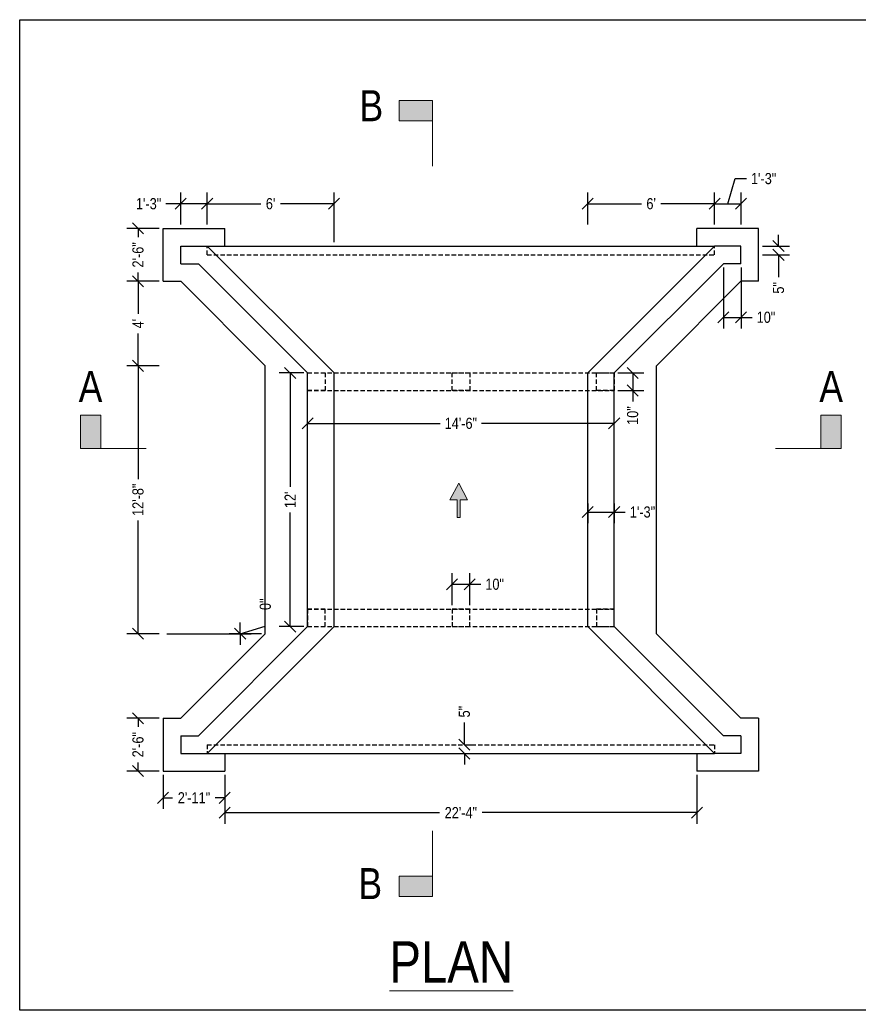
# Model space of a CAD drawing. Header units: inches. Extents: x 431 to 1354, y 568 to 1130.
# Drawn here: x 431 to 907, y 568 to 1130 of the extents above; entities that cross this region are included whole.
import ezdxf

# ---------------------------------------------------------------- set-up
doc = ezdxf.new("R2010")
doc.units = ezdxf.units.IN
doc.header["$LTSCALE"] = 10
doc.header["$MEASUREMENT"] = 0
doc.linetypes.add('HIDDEN', pattern=[0.375, 0.25, -0.125])
for name, color, linetype, lineweight in [('Abut. Wall', 1, 'Continuous', 25), ('Bott. Slab', 6, 'Continuous', 25), ('Dimention', 4, 'Continuous', 13), ('Drop Wall', 2, 'HIDDEN', 25), ('Text', 5, 'Continuous', 13), ('Top Slab', 3, 'HIDDEN', 25)]:
    doc.layers.add(name, color=color, linetype=linetype, lineweight=lineweight)
doc.styles.add('AR_Arial narrow', font='ARIALN.TTF')
doc.dimstyles.new('AR_1.0_', dxfattribs={"dimscale": 35, "dimtxt": 0.18, "dimasz": 0.18, "dimexe": 0.18, "dimexo": 0.0625, "dimgap": 0.09, "dimtad": 0, "dimdec": 4, "dimzin": 0, "dimdsep": 46, "dimlunit": 4, "dimtxsty": 'AR_Arial narrow', "dimblk": 'OBLIQUE', "dimcen": 0.09, "dimadec": 0, "dimazin": 0, "dimtfac": 1, "dimtdec": 4, "dimtofl": 0, "dimtmove": 0, "dimatfit": 3, "dimfxl": 1, "dimtolj": 1, "dimtzin": 0, "dimarcsym": 0})

# ---------------------------------------------------------------- blocks, each defined once
blk = doc.blocks.new('_Oblique')
at = {"color": 0, "linetype": 'ByBlock', "lineweight": -2}
blk.add_line((-0.5, -0.5), (0.5, 0.5), dxfattribs=at)
blk = doc.blocks.new('*D40')
at = {"layer": 'Defpoints', "color": 0, "transparency": 16777216}
for p in [(512.37, 733.4), (498.13, 703.4), (512.37, 703.4)]:
    blk.add_point(p, dxfattribs=at)
at = {"layer": 'Dimention', "color": 0, "lineweight": -2, "transparency": 16777216}
for p, q in [((510.18, 733.4), (491.83, 733.4)), ((498.13, 733.4), (498.13, 728.47)), ((498.13, 703.4), (498.13, 708.33)), ((510.18, 703.4), (491.83, 703.4))]:
    blk.add_line(p, q, dxfattribs=at)
at = {"layer": 'Dimention', "color": 0, "lineweight": -2, "transparency": 16777216, "xscale": 6.3, "yscale": 6.3, "zscale": 6.3}
for p, rotation in [((498.13, 733.4), 90), ((498.13, 703.4), 270)]:
    blk.add_blockref('_Oblique', p, dxfattribs=dict(at, rotation=rotation))
at = {"layer": 'Dimention', "color": 0, "transparency": 16777216, "insert": (498.13, 718.4), "char_height": 6.3, "attachment_point": 5, "rotation": 90, "style": 'AR_Arial narrow'}
blk.add_mtext('\\A1;2\'-6"', dxfattribs=at)
blk = doc.blocks.new('*D41')
at = {"layer": 'Defpoints', "color": 0, "transparency": 16777216}
for p in [(512.37, 781.4), (556.13, 781.4), (570.37, 781.4)]:
    blk.add_point(p, dxfattribs=at)
at = {"layer": 'Dimention', "color": 0, "lineweight": -2, "transparency": 16777216}
for p, q in [((556.13, 781.4), (556.13, 787.7)), ((570.38, 785.67), (570.38, 791.97)), ((514.55, 781.4), (562.43, 781.4)), ((568.18, 781.4), (549.83, 781.4)), ((556.13, 781.4), (570.38, 785.67)), ((556.13, 781.4), (556.13, 775.1))]:
    blk.add_line(p, q, dxfattribs=at)
at = {"layer": 'Dimention', "color": 0, "lineweight": -2, "transparency": 16777216, "xscale": 6.3, "yscale": 6.3, "zscale": 6.3}
for rotation in [90, 270]:
    blk.add_blockref('_Oblique', (556.13, 781.4), dxfattribs=dict(at, rotation=rotation))
at = {"layer": 'Dimention', "color": 0, "transparency": 16777216, "insert": (570.38, 798.1), "char_height": 6.3, "attachment_point": 5, "rotation": 90, "style": 'AR_Arial narrow'}
blk.add_mtext('\\A1;0"', dxfattribs=at)
blk = doc.blocks.new('*D42')
at = {"layer": 'Defpoints', "color": 0, "transparency": 16777216}
for p in [(498.13, 933.4), (512.37, 933.4), (512.37, 781.4)]:
    blk.add_point(p, dxfattribs=at)
at = {"layer": 'Dimention', "color": 0, "lineweight": -2, "transparency": 16777216}
for p, q in [((510.18, 933.4), (491.83, 933.4)), ((498.13, 933.4), (498.13, 869.19)), ((498.13, 781.4), (498.13, 845.61)), ((510.18, 781.4), (491.83, 781.4))]:
    blk.add_line(p, q, dxfattribs=at)
at = {"layer": 'Dimention', "color": 0, "lineweight": -2, "transparency": 16777216, "xscale": 6.3, "yscale": 6.3, "zscale": 6.3}
for p, rotation in [((498.13, 933.4), 90), ((498.13, 781.4), 270)]:
    blk.add_blockref('_Oblique', p, dxfattribs=dict(at, rotation=rotation))
at = {"layer": 'Dimention', "color": 0, "transparency": 16777216, "insert": (498.13, 857.4), "char_height": 6.3, "attachment_point": 5, "rotation": 90, "style": 'AR_Arial narrow'}
blk.add_mtext('\\A1;12\'-8"', dxfattribs=at)
blk = doc.blocks.new('*D43')
at = {"layer": 'Defpoints', "color": 0, "transparency": 16777216}
for p in [(498.13, 981.4), (512.37, 981.4), (512.37, 933.4)]:
    blk.add_point(p, dxfattribs=at)
at = {"layer": 'Dimention', "color": 0, "lineweight": -2, "transparency": 16777216}
for p, q in [((510.18, 981.4), (491.83, 981.4)), ((498.13, 981.4), (498.13, 963.03)), ((498.13, 933.4), (498.13, 951.77)), ((510.18, 933.4), (491.83, 933.4))]:
    blk.add_line(p, q, dxfattribs=at)
at = {"layer": 'Dimention', "color": 0, "lineweight": -2, "transparency": 16777216, "xscale": 6.3, "yscale": 6.3, "zscale": 6.3}
for p, rotation in [((498.13, 981.4), 90), ((498.13, 933.4), 270)]:
    blk.add_blockref('_Oblique', p, dxfattribs=dict(at, rotation=rotation))
at = {"layer": 'Dimention', "color": 0, "transparency": 16777216, "insert": (498.13, 957.4), "char_height": 6.3, "attachment_point": 5, "rotation": 90, "style": 'AR_Arial narrow'}
blk.add_mtext("\\A1;4'", dxfattribs=at)
blk = doc.blocks.new('*D44')
at = {"layer": 'Defpoints', "color": 0, "transparency": 16777216}
for p in [(498.13, 1011.4), (512.37, 1011.4), (512.37, 981.4)]:
    blk.add_point(p, dxfattribs=at)
at = {"layer": 'Dimention', "color": 0, "lineweight": -2, "transparency": 16777216}
for p, q in [((510.18, 1011.4), (491.83, 1011.4)), ((498.13, 1011.4), (498.13, 1006.47)), ((498.13, 981.4), (498.13, 986.33)), ((510.18, 981.4), (491.83, 981.4))]:
    blk.add_line(p, q, dxfattribs=at)
at = {"layer": 'Dimention', "color": 0, "lineweight": -2, "transparency": 16777216, "xscale": 6.3, "yscale": 6.3, "zscale": 6.3}
for p, rotation in [((498.13, 1011.4), 90), ((498.13, 981.4), 270)]:
    blk.add_blockref('_Oblique', p, dxfattribs=dict(at, rotation=rotation))
at = {"layer": 'Dimention', "color": 0, "transparency": 16777216, "insert": (498.13, 996.4), "char_height": 6.3, "attachment_point": 5, "rotation": 90, "style": 'AR_Arial narrow'}
blk.add_mtext('\\A1;2\'-6"', dxfattribs=at)
blk = doc.blocks.new('*D45')
at = {"layer": 'Defpoints', "color": 0, "transparency": 16777216}
for p in [(537.37, 1025.41), (522.37, 1011.4), (537.37, 1011.4)]:
    blk.add_point(p, dxfattribs=at)
at = {"layer": 'Dimention', "color": 0, "lineweight": -2, "transparency": 16777216}
for p, q in [((522.37, 1013.59), (522.37, 1031.71)), ((537.37, 1013.59), (537.37, 1031.71)), ((522.37, 1025.41), (513.92, 1025.41)), ((537.37, 1025.41), (522.37, 1025.41))]:
    blk.add_line(p, q, dxfattribs=at)
at = {"layer": 'Dimention', "color": 0, "lineweight": -2, "transparency": 16777216, "xscale": 6.3, "yscale": 6.3, "zscale": 6.3, "rotation": 180}
blk.add_blockref('_Oblique', (522.37, 1025.41), dxfattribs=at)
at = {"layer": 'Dimention', "color": 0, "lineweight": -2, "transparency": 16777216, "xscale": 6.3, "yscale": 6.3, "zscale": 6.3}
blk.add_blockref('_Oblique', (537.37, 1025.41), dxfattribs=at)
at = {"layer": 'Dimention', "color": 0, "transparency": 16777216, "insert": (504.14, 1025.41), "char_height": 6.3, "attachment_point": 5, "style": 'AR_Arial narrow'}
blk.add_mtext('\\A1;1\'-3"', dxfattribs=at)
blk = doc.blocks.new('*D48')
at = {"layer": 'Defpoints', "color": 0, "transparency": 16777216}
for p in [(825.37, 1025.41), (753.37, 1011.4), (825.37, 1011.4)]:
    blk.add_point(p, dxfattribs=at)
at = {"layer": 'Dimention', "color": 0, "lineweight": -2, "transparency": 16777216}
for p, q in [((753.37, 1013.59), (753.37, 1031.71)), ((825.37, 1013.59), (825.37, 1031.71)), ((753.37, 1025.41), (783.82, 1025.41)), ((825.37, 1025.41), (794.91, 1025.41))]:
    blk.add_line(p, q, dxfattribs=at)
at = {"layer": 'Dimention', "color": 0, "lineweight": -2, "transparency": 16777216, "xscale": 6.3, "yscale": 6.3, "zscale": 6.3, "rotation": 180}
blk.add_blockref('_Oblique', (753.37, 1025.41), dxfattribs=at)
at = {"layer": 'Dimention', "color": 0, "lineweight": -2, "transparency": 16777216, "xscale": 6.3, "yscale": 6.3, "zscale": 6.3}
blk.add_blockref('_Oblique', (825.37, 1025.41), dxfattribs=at)
at = {"layer": 'Dimention', "color": 0, "transparency": 16777216, "insert": (789.37, 1025.41), "char_height": 6.3, "attachment_point": 5, "style": 'AR_Arial narrow'}
blk.add_mtext("\\A1;6'", dxfattribs=at)
blk = doc.blocks.new('*D49')
at = {"layer": 'Defpoints', "color": 0, "transparency": 16777216}
for p in [(840.37, 1025.41), (825.37, 1011.4), (840.37, 1011.4)]:
    blk.add_point(p, dxfattribs=at)
at = {"layer": 'Dimention', "color": 0, "lineweight": -2, "transparency": 16777216}
for p, q in [((832.87, 1025.41), (837.14, 1039.66)), ((837.14, 1039.66), (843.44, 1039.66)), ((825.37, 1013.59), (825.37, 1031.71)), ((840.37, 1013.59), (840.37, 1031.71)), ((825.37, 1025.41), (840.37, 1025.41))]:
    blk.add_line(p, q, dxfattribs=at)
at = {"layer": 'Dimention', "color": 0, "lineweight": -2, "transparency": 16777216, "xscale": 6.3, "yscale": 6.3, "zscale": 6.3, "rotation": 180}
blk.add_blockref('_Oblique', (825.37, 1025.41), dxfattribs=at)
at = {"layer": 'Dimention', "color": 0, "lineweight": -2, "transparency": 16777216, "xscale": 6.3, "yscale": 6.3, "zscale": 6.3}
blk.add_blockref('_Oblique', (840.37, 1025.41), dxfattribs=at)
at = {"layer": 'Dimention', "color": 0, "transparency": 16777216, "insert": (853.22, 1039.66), "char_height": 6.3, "attachment_point": 5, "style": 'AR_Arial narrow'}
blk.add_mtext('\\A1;1\'-3"', dxfattribs=at)
blk = doc.blocks.new('*D50')
at = {"layer": 'Defpoints', "color": 0, "transparency": 16777216}
for p in [(850.37, 1001.4), (850.37, 996.4), (861.67, 996.4)]:
    blk.add_point(p, dxfattribs=at)
at = {"layer": 'Dimention', "color": 0, "lineweight": -2, "transparency": 16777216}
for p, q in [((861.67, 1001.4), (861.67, 1007.7)), ((852.55, 1001.4), (867.97, 1001.4)), ((852.55, 996.4), (867.97, 996.4)), ((861.67, 996.4), (861.67, 983.8))]:
    blk.add_line(p, q, dxfattribs=at)
at = {"layer": 'Dimention', "color": 0, "lineweight": -2, "transparency": 16777216, "xscale": 6.3, "yscale": 6.3, "zscale": 6.3}
for p, rotation in [((861.67, 1001.4), 270), ((861.67, 996.4), 90)]:
    blk.add_blockref('_Oblique', p, dxfattribs=dict(at, rotation=rotation))
at = {"layer": 'Dimention', "color": 0, "transparency": 16777216, "insert": (861.67, 977.68), "char_height": 6.3, "attachment_point": 5, "rotation": 90, "style": 'AR_Arial narrow'}
blk.add_mtext('\\A1;5"', dxfattribs=at)
blk = doc.blocks.new('*D51')
at = {"layer": 'Defpoints', "color": 0, "transparency": 16777216}
for p in [(830.37, 991.4), (840.37, 991.4), (840.37, 960.95)]:
    blk.add_point(p, dxfattribs=at)
at = {"layer": 'Dimention', "color": 0, "lineweight": -2, "transparency": 16777216}
for p, q in [((830.37, 989.21), (830.37, 954.65)), ((840.37, 989.21), (840.37, 954.65)), ((830.37, 960.95), (840.37, 960.95)), ((840.37, 960.95), (846.67, 960.95))]:
    blk.add_line(p, q, dxfattribs=at)
at = {"layer": 'Dimention', "color": 0, "lineweight": -2, "transparency": 16777216, "xscale": 6.3, "yscale": 6.3, "zscale": 6.3, "rotation": 180}
blk.add_blockref('_Oblique', (830.37, 960.95), dxfattribs=at)
at = {"layer": 'Dimention', "color": 0, "lineweight": -2, "transparency": 16777216, "xscale": 6.3, "yscale": 6.3, "zscale": 6.3}
blk.add_blockref('_Oblique', (840.37, 960.95), dxfattribs=at)
at = {"layer": 'Dimention', "color": 0, "transparency": 16777216, "insert": (854.55, 960.95), "char_height": 6.3, "attachment_point": 5, "style": 'AR_Arial narrow'}
blk.add_mtext('\\A1;10"', dxfattribs=at)
blk = doc.blocks.new('*D52')
at = {"layer": 'Defpoints', "color": 0, "transparency": 16777216}
for p in [(768.37, 929.4), (768.37, 919.4), (778.89, 919.4)]:
    blk.add_point(p, dxfattribs=at)
at = {"layer": 'Dimention', "color": 0, "lineweight": -2, "transparency": 16777216}
for p, q in [((770.55, 929.4), (785.19, 929.4)), ((778.89, 929.4), (778.89, 919.4)), ((770.55, 919.4), (785.19, 919.4)), ((778.89, 919.4), (778.89, 913.1))]:
    blk.add_line(p, q, dxfattribs=at)
at = {"layer": 'Dimention', "color": 0, "lineweight": -2, "transparency": 16777216, "xscale": 6.3, "yscale": 6.3, "zscale": 6.3}
for p, rotation in [((778.89, 929.4), 90), ((778.89, 919.4), 270)]:
    blk.add_blockref('_Oblique', p, dxfattribs=dict(at, rotation=rotation))
at = {"layer": 'Dimention', "color": 0, "transparency": 16777216, "insert": (778.89, 905.21), "char_height": 6.3, "attachment_point": 5, "rotation": 90, "style": 'AR_Arial narrow'}
blk.add_mtext('\\A1;10"', dxfattribs=at)
blk = doc.blocks.new('*D53')
at = {"layer": 'Defpoints', "color": 0, "transparency": 16777216}
for p in [(753.37, 857.4), (768.37, 857.4), (768.37, 850.43)]:
    blk.add_point(p, dxfattribs=at)
at = {"layer": 'Dimention', "color": 0, "lineweight": -2, "transparency": 16777216}
for p, q in [((753.37, 855.21), (753.37, 844.13)), ((768.37, 855.21), (768.37, 844.13)), ((753.37, 850.43), (768.37, 850.43)), ((768.37, 850.43), (774.67, 850.43))]:
    blk.add_line(p, q, dxfattribs=at)
at = {"layer": 'Dimention', "color": 0, "lineweight": -2, "transparency": 16777216, "xscale": 6.3, "yscale": 6.3, "zscale": 6.3, "rotation": 180}
blk.add_blockref('_Oblique', (753.37, 850.43), dxfattribs=at)
at = {"layer": 'Dimention', "color": 0, "lineweight": -2, "transparency": 16777216, "xscale": 6.3, "yscale": 6.3, "zscale": 6.3}
blk.add_blockref('_Oblique', (768.37, 850.43), dxfattribs=at)
at = {"layer": 'Dimention', "color": 0, "transparency": 16777216, "insert": (784.45, 850.43), "char_height": 6.3, "attachment_point": 5, "style": 'AR_Arial narrow'}
blk.add_mtext('\\A1;1\'-3"', dxfattribs=at)
blk = doc.blocks.new('*D54')
at = {"layer": 'Defpoints', "color": 0, "transparency": 16777216}
for p in [(594.37, 929.4), (584.48, 785.4), (594.37, 785.4)]:
    blk.add_point(p, dxfattribs=at)
at = {"layer": 'Dimention', "color": 0, "lineweight": -2, "transparency": 16777216}
for p, q in [((592.18, 929.4), (578.18, 929.4)), ((584.48, 929.4), (584.48, 864.69)), ((584.48, 785.4), (584.48, 850.11)), ((592.18, 785.4), (578.18, 785.4))]:
    blk.add_line(p, q, dxfattribs=at)
at = {"layer": 'Dimention', "color": 0, "lineweight": -2, "transparency": 16777216, "xscale": 6.3, "yscale": 6.3, "zscale": 6.3}
for p, rotation in [((584.48, 929.4), 90), ((584.48, 785.4), 270)]:
    blk.add_blockref('_Oblique', p, dxfattribs=dict(at, rotation=rotation))
at = {"layer": 'Dimention', "color": 0, "transparency": 16777216, "insert": (584.48, 857.4), "char_height": 6.3, "attachment_point": 5, "rotation": 90, "style": 'AR_Arial narrow'}
blk.add_mtext("\\A1;12'", dxfattribs=at)
blk = doc.blocks.new('*D55')
at = {"layer": 'Defpoints', "color": 0, "transparency": 16777216}
for p in [(681.37, 718.4), (683.38, 718.4), (681.37, 713.4)]:
    blk.add_point(p, dxfattribs=at)
at = {"layer": 'Dimention', "color": 0, "lineweight": -2, "transparency": 16777216}
for p, q in [((683.38, 718.4), (683.38, 731)), ((683.55, 718.4), (689.68, 718.4)), ((683.38, 713.4), (683.38, 707.1)), ((683.55, 713.4), (689.68, 713.4))]:
    blk.add_line(p, q, dxfattribs=at)
at = {"layer": 'Dimention', "color": 0, "lineweight": -2, "transparency": 16777216, "xscale": 6.3, "yscale": 6.3, "zscale": 6.3}
for p, rotation in [((683.38, 718.4), 270), ((683.38, 713.4), 90)]:
    blk.add_blockref('_Oblique', p, dxfattribs=dict(at, rotation=rotation))
at = {"layer": 'Dimention', "color": 0, "transparency": 16777216, "insert": (683.38, 737.13), "char_height": 6.3, "attachment_point": 5, "rotation": 90, "style": 'AR_Arial narrow'}
blk.add_mtext('\\A1;5"', dxfattribs=at)
blk = doc.blocks.new('*D56')
at = {"layer": 'Defpoints', "color": 0, "transparency": 16777216}
for p in [(512.37, 703.4), (547.37, 703.4), (547.37, 688.26)]:
    blk.add_point(p, dxfattribs=at)
at = {"layer": 'Dimention', "color": 0, "lineweight": -2, "transparency": 16777216}
for p, q in [((512.37, 701.21), (512.37, 681.96)), ((547.37, 701.21), (547.37, 681.96)), ((512.37, 688.26), (517.79, 688.26)), ((547.37, 688.26), (541.94, 688.26))]:
    blk.add_line(p, q, dxfattribs=at)
at = {"layer": 'Dimention', "color": 0, "lineweight": -2, "transparency": 16777216, "xscale": 6.3, "yscale": 6.3, "zscale": 6.3, "rotation": 180}
blk.add_blockref('_Oblique', (512.37, 688.26), dxfattribs=at)
at = {"layer": 'Dimention', "color": 0, "lineweight": -2, "transparency": 16777216, "xscale": 6.3, "yscale": 6.3, "zscale": 6.3}
blk.add_blockref('_Oblique', (547.37, 688.26), dxfattribs=at)
at = {"layer": 'Dimention', "color": 0, "transparency": 16777216, "insert": (529.87, 688.26), "char_height": 6.3, "attachment_point": 5, "style": 'AR_Arial narrow'}
blk.add_mtext('\\A1;2\'-11"', dxfattribs=at)
blk = doc.blocks.new('*D57')
at = {"layer": 'Defpoints', "color": 0, "transparency": 16777216}
for p in [(547.37, 703.4), (815.37, 703.4), (815.37, 679.84)]:
    blk.add_point(p, dxfattribs=at)
at = {"layer": 'Dimention', "color": 0, "lineweight": -2, "transparency": 16777216}
for p, q in [((547.37, 701.21), (547.37, 673.54)), ((815.37, 701.21), (815.37, 673.54)), ((547.37, 679.84), (669.29, 679.84)), ((815.37, 679.84), (693.44, 679.84))]:
    blk.add_line(p, q, dxfattribs=at)
at = {"layer": 'Dimention', "color": 0, "lineweight": -2, "transparency": 16777216, "xscale": 6.3, "yscale": 6.3, "zscale": 6.3, "rotation": 180}
blk.add_blockref('_Oblique', (547.37, 679.84), dxfattribs=at)
at = {"layer": 'Dimention', "color": 0, "lineweight": -2, "transparency": 16777216, "xscale": 6.3, "yscale": 6.3, "zscale": 6.3}
blk.add_blockref('_Oblique', (815.37, 679.84), dxfattribs=at)
at = {"layer": 'Dimention', "color": 0, "transparency": 16777216, "insert": (681.37, 679.84), "char_height": 6.3, "attachment_point": 5, "style": 'AR_Arial narrow'}
blk.add_mtext('\\A1;22\'-4"', dxfattribs=at)
blk = doc.blocks.new('*D58')
at = {"layer": 'Defpoints', "color": 0, "transparency": 16777216}
for p in [(609.37, 1025.41), (537.37, 1011.4), (609.37, 1001.4)]:
    blk.add_point(p, dxfattribs=at)
at = {"layer": 'Dimention', "color": 0, "lineweight": -2, "transparency": 16777216}
for p, q in [((537.37, 1013.59), (537.37, 1031.71)), ((609.37, 1003.59), (609.37, 1031.71)), ((537.37, 1025.41), (567.82, 1025.41)), ((609.37, 1025.41), (578.91, 1025.41))]:
    blk.add_line(p, q, dxfattribs=at)
at = {"layer": 'Dimention', "color": 0, "lineweight": -2, "transparency": 16777216, "xscale": 6.3, "yscale": 6.3, "zscale": 6.3, "rotation": 180}
blk.add_blockref('_Oblique', (537.37, 1025.41), dxfattribs=at)
at = {"layer": 'Dimention', "color": 0, "lineweight": -2, "transparency": 16777216, "xscale": 6.3, "yscale": 6.3, "zscale": 6.3}
blk.add_blockref('_Oblique', (609.37, 1025.41), dxfattribs=at)
at = {"layer": 'Dimention', "color": 0, "transparency": 16777216, "insert": (573.37, 1025.41), "char_height": 6.3, "attachment_point": 5, "style": 'AR_Arial narrow'}
blk.add_mtext("\\A1;6'", dxfattribs=at)
blk = doc.blocks.new('*D59')
at = {"layer": 'Defpoints', "color": 0, "transparency": 16777216}
for p in [(594.37, 900.75), (768.37, 900.75), (768.37, 900.75)]:
    blk.add_point(p, dxfattribs=at)
at = {"layer": 'Dimention', "color": 0, "lineweight": -2, "transparency": 16777216}
for p, q in [((594.37, 902.93), (594.37, 907.05)), ((768.37, 902.93), (768.37, 907.05)), ((594.37, 900.75), (669.58, 900.75)), ((768.37, 900.75), (693.15, 900.75))]:
    blk.add_line(p, q, dxfattribs=at)
at = {"layer": 'Dimention', "color": 0, "lineweight": -2, "transparency": 16777216, "xscale": 6.3, "yscale": 6.3, "zscale": 6.3, "rotation": 180}
blk.add_blockref('_Oblique', (594.37, 900.75), dxfattribs=at)
at = {"layer": 'Dimention', "color": 0, "lineweight": -2, "transparency": 16777216, "xscale": 6.3, "yscale": 6.3, "zscale": 6.3}
blk.add_blockref('_Oblique', (768.37, 900.75), dxfattribs=at)
at = {"layer": 'Dimention', "color": 0, "transparency": 16777216, "insert": (681.37, 900.75), "char_height": 6.3, "attachment_point": 5, "style": 'AR_Arial narrow'}
blk.add_mtext('\\A1;14\'-6"', dxfattribs=at)
blk = doc.blocks.new('*D60')
at = {"layer": 'Defpoints', "color": 0, "transparency": 16777216}
for p in [(686.37, 809.44), (676.37, 795.4), (686.37, 795.4)]:
    blk.add_point(p, dxfattribs=at)
at = {"layer": 'Dimention', "color": 0, "lineweight": -2, "transparency": 16777216}
for p, q in [((676.37, 797.59), (676.37, 815.74)), ((686.37, 797.59), (686.37, 815.74)), ((676.37, 809.44), (686.37, 809.44)), ((686.37, 809.44), (692.67, 809.44))]:
    blk.add_line(p, q, dxfattribs=at)
at = {"layer": 'Dimention', "color": 0, "lineweight": -2, "transparency": 16777216, "xscale": 6.3, "yscale": 6.3, "zscale": 6.3, "rotation": 180}
blk.add_blockref('_Oblique', (676.37, 809.44), dxfattribs=at)
at = {"layer": 'Dimention', "color": 0, "lineweight": -2, "transparency": 16777216, "xscale": 6.3, "yscale": 6.3, "zscale": 6.3}
blk.add_blockref('_Oblique', (686.37, 809.44), dxfattribs=at)
at = {"layer": 'Dimention', "color": 0, "transparency": 16777216, "insert": (700.55, 809.44), "char_height": 6.3, "attachment_point": 5, "style": 'AR_Arial narrow'}
blk.add_mtext('\\A1;10"', dxfattribs=at)

msp = doc.modelspace()

# ---------------------------------------------------------------- hatches: boundary and pattern name
at = {"layer": 'Dimention'}
h = msp.add_hatch(color=256, dxfattribs=at)
h.dxf.hatch_style = 1
h.paths.add_polyline_path([(665.2535, 1072.4801), (665.2535, 1083.99356), (646.28968, 1083.99356), (646.28968, 1072.4801)])
h = msp.add_hatch(color=256, dxfattribs=at)
h.dxf.hatch_style = 1
h.paths.add_polyline_path([(476.97409, 905.42899), (465.46063, 905.42899), (465.46063, 886.46516), (476.97409, 886.46516)])
h = msp.add_hatch(color=256, dxfattribs=at)
h.dxf.hatch_style = 1
h.paths.add_polyline_path([(885.75805, 886.46516), (897.27151, 886.46516), (897.27151, 905.42899), (885.75805, 905.42899)])
h = msp.add_hatch(color=256, dxfattribs=at)
h.dxf.hatch_style = 1
h.paths.add_polyline_path([(680.97142, 857.36347), (680.97142, 847.31706), (679.2948, 847.31706), (679.2948, 857.36347), (675.17492, 857.36347), (680.13311, 866.8669), (685.09131, 857.36347)])
h = msp.add_hatch(color=256, dxfattribs=at)
h.dxf.hatch_style = 1
h.paths.add_polyline_path([(646.28968, 643.82423), (646.28968, 632.31077), (665.2535, 632.31077), (665.2535, 643.82423)])

# ---------------------------------------------------------------- linework, layer by layer
msp.add_lwpolyline([(431.03103, 1129.81918), (1353.81834, 1129.81918), (1353.81834, 567.70438), (431.03103, 567.70438)], close=True)
at = {"layer": 'Abut. Wall'}
for p, q in [((522.36607, 991.40135), (522.36607, 1001.40135)), ((522.36607, 1001.40135), (537.36607, 1001.40135)), ((537.36607, 1001.40135), (609.36607, 929.40135)), ((825.36607, 1001.40135), (753.36607, 929.40135)), ((840.36607, 1001.40135), (825.36607, 1001.40135)), ((840.36607, 991.40135), (840.36607, 1001.40135)), ((522.36607, 991.40135), (532.36607, 991.40135)), ((532.36607, 991.40135), (594.36607, 929.40135)), ((830.36607, 991.40135), (768.36607, 929.40135)), ((840.36607, 991.40135), (830.36607, 991.40135)), ((594.36607, 785.40135), (594.36607, 929.40135)), ((609.36607, 785.40135), (609.36607, 929.40135)), ((753.36607, 785.40135), (753.36607, 929.40135)), ((768.36607, 785.40135), (768.36607, 929.40135)), ((532.36607, 723.40135), (594.36607, 785.40135)), ((537.36607, 713.40135), (609.36607, 785.40135)), ((825.36607, 713.40135), (753.36607, 785.40135)), ((830.36607, 723.40135), (768.36607, 785.40135)), ((522.36607, 723.40135), (532.36607, 723.40135)), ((522.36607, 723.40135), (522.36607, 713.40135)), ((840.36607, 723.40135), (830.36607, 723.40135)), ((840.36607, 723.40135), (840.36607, 713.40135)), ((522.36607, 713.40135), (537.36607, 713.40135)), ((840.36607, 713.40135), (825.36607, 713.40135))]:
    msp.add_line(p, q, dxfattribs=at)
at = {"layer": 'Bott. Slab'}
for p, q in [((512.36607, 1011.40135), (547.36607, 1011.40135)), ((512.36607, 981.40135), (512.36607, 1011.40135)), ((547.36607, 1001.40135), (547.36607, 1011.40135)), ((850.36607, 1011.40135), (815.36607, 1011.40135)), ((815.36607, 1001.40135), (815.36607, 1011.40135)), ((850.36607, 981.40135), (850.36607, 1011.40135)), ((537.36607, 1001.40135), (825.36607, 1001.40135)), ((512.36607, 981.40135), (522.36607, 981.40135)), ((522.36607, 981.40135), (570.36607, 933.40135)), ((840.36607, 981.40135), (792.36607, 933.40135)), ((850.36607, 981.40135), (840.36607, 981.40135)), ((570.36607, 781.40135), (570.36607, 933.40135)), ((792.36607, 781.40135), (792.36607, 933.40135)), ((522.36607, 733.40135), (570.36607, 781.40135)), ((840.36607, 733.40135), (792.36607, 781.40135)), ((512.36607, 733.40135), (522.36607, 733.40135)), ((512.36607, 733.40135), (512.36607, 703.40135)), ((850.36607, 733.40135), (840.36607, 733.40135)), ((850.36607, 733.40135), (850.36607, 703.40135)), ((537.36607, 713.40135), (825.36607, 713.40135)), ((547.36607, 713.40135), (547.36607, 703.40135)), ((815.36607, 713.40135), (815.36607, 703.40135)), ((512.36607, 703.40135), (547.36607, 703.40135)), ((850.36607, 703.40135), (815.36607, 703.40135))]:
    msp.add_line(p, q, dxfattribs=at)
at = {"layer": 'Dimention'}
for p, q in [((665.2535, 1083.99356), (665.2535, 1046.74412)), ((465.46063, 886.46516), (502.71007, 886.46516)), ((897.27151, 886.46516), (860.02207, 886.46516)), ((680.13311, 866.8669), (675.17492, 857.36347)), ((680.13311, 866.8669), (685.09131, 857.36347)), ((675.17492, 857.36347), (679.2948, 857.36347)), ((679.2948, 857.36347), (679.2948, 847.31706)), ((685.09131, 857.36347), (680.97142, 857.36347)), ((680.97142, 857.36347), (680.97142, 847.31706)), ((679.2948, 847.31706), (680.97142, 847.31706)), ((665.2535, 632.31077), (665.2535, 669.5602))]:
    msp.add_line(p, q, dxfattribs=at)
for points in [[(665.2535, 1083.99356), (665.2535, 1072.4801), (646.28968, 1072.4801), (646.28968, 1083.99356)], [(465.46063, 886.46516), (476.97409, 886.46516), (476.97409, 905.42899), (465.46063, 905.42899)], [(897.27151, 886.46516), (885.75805, 886.46516), (885.75805, 905.42899), (897.27151, 905.42899)], [(665.2535, 632.31077), (665.2535, 643.82423), (646.28968, 643.82423), (646.28968, 632.31077)]]:
    msp.add_lwpolyline(points, close=True, dxfattribs=at)
at = {"layer": 'Drop Wall'}
for p, q in [((537.36607, 996.40135), (537.36607, 1001.40135)), ((825.36607, 996.40135), (825.36607, 1001.40135)), ((537.36607, 996.40135), (825.36607, 996.40135)), ((537.36607, 718.40135), (537.36607, 713.40135)), ((537.36607, 718.40135), (825.36607, 718.40135)), ((825.36607, 718.40135), (825.36607, 713.40135))]:
    msp.add_line(p, q, dxfattribs=at)
at = {"layer": 'Top Slab'}
for p, q in [((594.36607, 929.40135), (768.36607, 929.40135)), ((594.36607, 929.40135), (768.36607, 929.40135)), ((594.36607, 919.40135), (768.36607, 919.40135)), ((594.36607, 919.40135), (768.36607, 919.40135)), ((594.36607, 795.40135), (768.36607, 795.40135)), ((594.36607, 785.40135), (768.36607, 785.40135))]:
    msp.add_line(p, q, dxfattribs=at)
for points in [[(594.36607, 929.40135), (604.36607, 929.40135), (604.36607, 919.40135), (594.36607, 919.40135)], [(676.36607, 929.40135), (686.36607, 929.40135), (686.36607, 919.40135), (676.36607, 919.40135)], [(758.36607, 929.40135), (768.36607, 929.40135), (768.36607, 919.40135), (758.36607, 919.40135)], [(594.36607, 785.40135), (604.36607, 785.40135), (604.36607, 795.40135), (594.36607, 795.40135)], [(676.36607, 785.40135), (686.36607, 785.40135), (686.36607, 795.40135), (676.36607, 795.40135)], [(758.36607, 785.40135), (768.36607, 785.40135), (768.36607, 795.40135), (758.36607, 795.40135)]]:
    msp.add_lwpolyline(points, close=True, dxfattribs=at)

# ---------------------------------------------------------------- texts
at = {"layer": 'Dimention', "style": 'AR_Arial narrow'}
for s, p in [('B', (623.82612, 1072.26443)), ('A', (464.44473, 912.87906)), ('A', (884.81019, 912.87906)), ('B', (623.19952, 630.72333))]:
    msp.add_text(s, height=17.60927, dxfattribs=at).set_placement(p)
at = {"layer": 'Text', "style": 'AR_Arial narrow'}
msp.add_text('%%UPLAN', height=23.450134, dxfattribs=at).set_placement((640.83772, 583.41181))

# ---------------------------------------------------------------- dimensions: what is measured, and where the dimension line sits
at = {"layer": 'Dimention'}
for base, p1, p2, picture, middle in [((840.36607, 1025.41365), (825.36607, 1011.40135), (840.36607, 1011.40135), '*D49', (846.58855, 1039.65526)), ((609.36607, 1025.41365), (537.36607, 1011.40135), (609.36607, 1001.40135), '*D58', (573.36607, 1025.41365)), ((825.36607, 1025.41365), (753.36607, 1011.40135), (825.36607, 1011.40135), '*D48', (789.36607, 1025.41365))]:
    dim = msp.add_linear_dim(base=base, p1=p1, p2=p2, dimstyle='AR_1.0_', override={"dimtmove": 1}, dxfattribs=at)
    dim.commit()
    dim.dimension.update_dxf_attribs({"geometry": picture, "text_midpoint": middle})
dim = msp.add_linear_dim(base=(537.36607, 1025.41365), p1=(522.36607, 1011.40135), p2=(537.36607, 1011.40135), dimstyle='AR_1.0_', dxfattribs=at)
dim.commit()
dim.dimension.update_dxf_attribs({"geometry": '*D45', "text_midpoint": (504.13658, 1025.41365), "dimtype": 160})
for base, p1, p2, picture, middle in [((498.13453, 1011.40135), (512.36607, 981.40135), (512.36607, 1011.40135), '*D44', (498.13453, 996.40135)), ((498.13453, 981.40135), (512.36607, 933.40135), (512.36607, 981.40135), '*D43', (498.13453, 957.40135)), ((498.13453, 933.40135), (512.36607, 781.40135), (512.36607, 933.40135), '*D42', (498.13453, 857.40135)), ((556.1345264108, 781.4013466015), (570.36606905, 781.4013466015), (512.36606905, 781.4013466015), '*D41', (570.3761362334, 795.1238295483))]:
    dim = msp.add_linear_dim(base=base, p1=p1, p2=p2, angle=90, dimstyle='AR_1.0_', override={"dimtmove": 1}, dxfattribs=at)
    dim.commit()
    dim.dimension.update_dxf_attribs({"geometry": picture, "text_midpoint": middle})
for base, p1, p2, picture, middle in [((861.66636, 996.40135), (850.36607, 1001.40135), (850.36607, 996.40135), '*D50', (861.66636, 977.67754)), ((584.47903, 785.40135), (594.36607, 929.40135), (594.36607, 785.40135), '*D54', (584.47903, 857.40135)), ((778.89199, 919.40135), (768.36607, 929.40135), (768.36607, 919.40135), '*D52', (778.89199, 905.21345)), ((498.13453, 703.40135), (512.36607, 733.40135), (512.36607, 703.40135), '*D40', (498.13453, 718.40135)), ((683.38066, 718.40135), (681.36607, 713.40135), (681.36607, 718.40135), '*D55', (683.38066, 737.12515))]:
    dim = msp.add_linear_dim(base=base, p1=p1, p2=p2, angle=90, dimstyle='AR_1.0_', dxfattribs=at)
    dim.commit()
    dim.dimension.update_dxf_attribs({"geometry": picture, "text_midpoint": middle})
for base, p1, p2, picture, middle in [((840.36607, 960.9498), (830.36607, 991.40135), (840.36607, 991.40135), '*D51', (854.55396, 960.9498)), ((768.36607, 900.74741), (594.36607, 900.74741), (768.36607, 900.74741), '*D59', (681.36607, 900.74741)), ((768.36607, 850.43007), (753.36607, 857.40135), (768.36607, 857.40135), '*D53', (784.44697, 850.43007)), ((686.36607, 809.4435), (676.36607, 795.40135), (686.36607, 795.40135), '*D60', (700.55396, 809.4435)), ((547.36607, 688.2641), (512.36607, 703.40135), (547.36607, 703.40135), '*D56', (529.86607, 688.2641)), ((815.36607, 679.8372), (547.36607, 703.40135), (815.36607, 703.40135), '*D57', (681.36607, 679.8372))]:
    dim = msp.add_linear_dim(base=base, p1=p1, p2=p2, dimstyle='AR_1.0_', dxfattribs=at)
    dim.commit()
    dim.dimension.update_dxf_attribs({"geometry": picture, "text_midpoint": middle})

doc.saveas('drawing.dxf')
